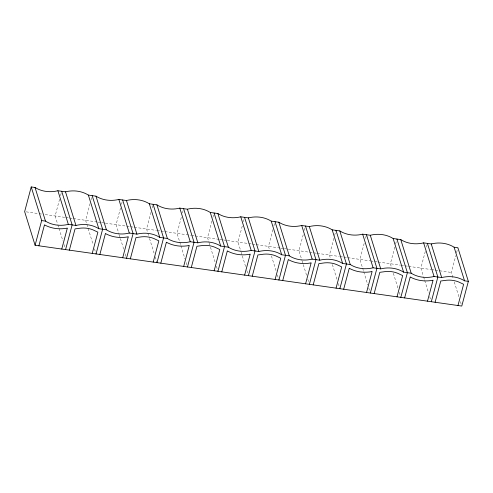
<?xml version="1.0" encoding="UTF-8"?>
<svg xmlns="http://www.w3.org/2000/svg" width="493" height="493" viewBox="0 0 493 493"><rect width="100%" height="100%" fill="white"/><g stroke="black" fill="none" stroke-linecap="round" stroke-linejoin="round"><path stroke-width="0.37" stroke-dasharray="2.46 1.85" d="M59.573 199.271L55.13 215.977L57.626 224.013M60.54 195.641L61.502 192.011M90.053 203.615L85.603 220.322L93.097 244.442M91.014 199.985L92.173 195.629M120.526 207.96L116.083 224.66L119.035 234.163M121.494 204.33L122.073 202.148M151.006 212.304L146.563 229.005L149.287 237.774M152.164 207.947L153.132 204.312M181.288 217.37L177.036 233.349L179.538 241.385M182.447 213.013L183.414 209.383M211.959 220.987L207.516 237.694L208.878 242.075M212.927 217.358L213.894 213.728M242.248 226.059L237.996 242.032L240.948 251.535M243.406 221.702L243.986 219.521M272.919 229.676L268.469 246.377L269.381 249.298M273.88 226.04L274.847 222.411M303.201 234.742L298.949 250.721L301.901 260.224M304.36 230.385L305.136 227.483M333.872 238.359L329.429 255.066L330.335 257.987M334.642 235.457L335.807 231.1M364.154 243.431L359.908 259.404L362.404 267.446M365.51 238.347L366.478 234.717M394.825 247.048L390.382 263.749L391.294 266.676M395.602 244.14L396.76 239.783M425.305 251.387L420.862 268.093L423.358 276.135M426.463 247.03L427.431 243.4M452.925 277.553L451.341 272.438L455.785 255.731M456.555 252.829L457.714 248.472M26.172 211.848L38.368 213.586M39.126 213.697L42.176 214.128M45.22 214.566L65.033 217.388M65.797 217.493L68.841 217.931M69.605 218.042L72.65 218.473M73.414 218.584L97.035 221.949M97.799 222.053L100.843 222.491M101.607 222.602L104.652 223.033M105.416 223.144L125.986 226.071M126.75 226.182L129.801 226.614M130.559 226.725L133.609 227.156M134.367 227.267L156.466 230.416M157.23 230.527L160.274 230.958M161.038 231.069L164.089 231.5M164.847 231.611L190.754 235.303M191.518 235.414L194.562 235.845M195.327 235.956L218.947 239.321M219.705 239.425L222.756 239.863M223.52 239.974L226.564 240.405M227.328 240.516L251.707 243.986M252.471 244.097L255.522 244.534M256.28 244.639L279.901 248.004M280.665 248.115L283.709 248.546M284.473 248.657L287.524 249.094M288.282 249.199L308.858 252.133M309.616 252.237L316.475 253.217M317.239 253.328L339.332 256.477M340.096 256.582L343.14 257.019M343.904 257.124L346.955 257.562M347.713 257.666L369.812 260.815M370.576 260.926L377.428 261.906M378.193 262.011L400.291 265.16M401.049 265.271L404.1 265.702M404.858 265.813L407.908 266.245M408.672 266.356L430.765 269.505M431.529 269.609L434.573 270.047M435.337 270.158L451.341 272.438M454.287 281.934L459.057 297.285M460.419 301.673L461.553 305.327M423.586 276.863L424.491 279.79M424.719 280.517L428.577 292.947M429.711 296.601L430.851 300.255M393.334 273.251L398.104 288.602M399.238 292.257L400.599 296.638M362.632 268.18L363.538 271.101M363.766 271.834L367.852 284.991M368.758 287.912L369.664 290.839M332.381 264.562L337.144 279.913M338.278 283.567L339.64 287.955M302.129 260.951L303.035 263.878M303.263 264.605L306.892 276.302M307.805 279.229L309.166 283.611M271.421 255.879L276.191 271.23M277.325 274.884L278.915 279.999M241.169 252.268L242.081 255.189M242.309 255.922L245.939 267.619M246.845 270.54L248.207 274.928M209.106 242.809L210.24 246.463M210.468 247.19L215.01 261.814M216.372 266.195L217.955 271.316M179.76 242.118L180.672 245.046M180.9 245.773L184.986 258.93M186.12 262.584L186.798 264.778M149.515 238.507L154.05 253.125M155.184 256.779L157.002 262.627M119.263 234.896L120.169 237.817M120.397 238.55L123.798 249.513M125.16 253.901L126.3 257.556M94.459 248.823L96.049 253.944M57.854 224.746L58.759 227.667M58.987 228.401L62.845 240.824M63.979 244.485L64.891 247.406"/><path stroke-width="0.74" d="M31.219 186.939L24.65 211.633L35.089 245.255L461.781 306.061L468.35 281.367L457.911 247.745L454.096 247.203A28.446 24.705 -17.3 0 0 431.239 243.943L423.623 242.858A28.446 24.705 -17.3 0 1 400.766 239.604L393.143 238.513A28.446 24.705 -17.3 0 0 370.286 235.26L362.663 234.175A28.446 24.705 -17.3 0 1 339.806 230.915L332.19 229.83A28.446 24.705 -17.3 0 0 309.327 226.57L301.71 225.486A28.446 24.705 -17.3 0 1 278.853 222.232L271.23 221.141A28.446 24.705 -17.3 0 0 248.373 217.888L240.757 216.803A28.446 24.705 -17.3 0 1 217.894 213.543L210.277 212.458A28.446 24.705 -17.3 0 0 187.42 209.198L179.797 208.114A28.446 24.705 -17.3 0 1 156.94 204.86L149.324 203.769A28.446 24.705 -17.3 0 0 126.461 200.515L118.844 199.431A28.446 24.705 -17.3 0 1 95.987 196.171L88.364 195.086A28.446 24.705 -17.3 0 0 65.507 191.826L57.891 190.742A28.446 24.705 -17.3 0 1 35.028 187.482L31.219 186.939L41.658 220.562L35.089 245.255M38.904 245.797L44.475 224.845L44.9 225.085A32.409 28.144 -17.3 0 0 66.814 228.21L67.338 228.099L61.761 249.057M65.569 249.6L72.138 224.907L61.699 191.284M69.377 250.142L75.028 228.9L78.424 228.444A24.484 21.261 -17.3 0 1 94.976 230.804L97.891 232.154L92.234 253.396M96.049 253.944L102.618 229.251L92.173 195.629M99.857 254.487L105.434 233.528L105.859 233.774A32.409 28.144 -17.3 0 0 127.767 236.899L128.291 236.788L122.714 257.74M126.522 258.283L133.092 233.596L122.652 199.973M130.337 258.825L135.988 237.583L139.383 237.133A24.484 21.261 -17.3 0 1 155.93 239.487L158.845 240.843L153.194 262.085M157.002 262.627L163.571 237.934L153.132 204.312M160.81 263.17L166.387 242.217L166.813 242.457A32.409 28.144 -17.3 0 0 188.727 245.582L189.244 245.471L183.673 266.43M187.482 266.972L194.051 242.279L183.606 208.656M191.29 267.514L196.941 246.272L200.337 245.816A24.484 21.261 -17.3 0 1 216.889 248.176L219.798 249.526L214.147 270.768M217.955 271.316L224.531 246.623L214.085 213.001M221.77 271.859L227.341 250.9L227.772 251.147A32.409 28.144 -17.3 0 0 249.68 254.271L250.204 254.16L244.627 275.112M248.435 275.655L255.004 250.968L244.565 217.345M252.243 276.197L257.901 254.955L261.29 254.505A24.484 21.261 -17.3 0 1 277.842 256.859L280.757 258.215L275.106 279.457M278.915 279.999L285.484 255.306L275.045 221.684M282.723 280.542L288.3 259.589L288.725 259.829A32.409 28.144 -17.3 0 0 310.639 262.954L311.157 262.843L305.58 283.802M309.394 284.344L315.964 259.651L305.518 226.028M313.203 284.886L318.854 263.644L322.249 263.188A24.484 21.261 -17.3 0 1 338.796 265.548L341.711 266.898L336.06 288.14M339.868 288.688L346.437 263.995L335.998 230.373M343.676 289.231L349.254 268.272L349.679 268.519A32.409 28.144 -17.3 0 0 371.593 271.643L372.11 271.532L366.539 292.485M370.348 293.027L376.917 268.34L366.478 234.717M374.156 293.569L379.807 272.327L383.203 271.877A24.484 21.261 -17.3 0 1 399.755 274.231L402.67 275.587L397.013 296.829M400.827 297.371L407.397 272.678L396.951 239.056M404.636 297.914L410.213 276.961L410.638 277.208A32.409 28.144 -17.3 0 0 432.546 280.326L433.07 280.215L427.493 301.174M431.301 301.716L437.87 277.023L427.431 243.4M435.109 302.258L440.767 281.016L444.156 280.56A24.484 21.261 -17.3 0 1 460.709 282.92L463.623 284.27L457.972 305.518M41.658 220.562L45.473 221.111A28.446 24.705 -17.3 0 0 68.33 224.364L75.947 225.449A28.446 24.705 -17.3 0 1 98.81 228.709L106.426 229.793A28.446 24.705 -17.3 0 0 129.283 233.053L136.906 234.138A28.446 24.705 -17.3 0 1 159.763 237.392L167.38 238.483A28.446 24.705 -17.3 0 0 190.243 241.736L197.859 242.821A28.446 24.705 -17.3 0 1 220.716 246.081L228.339 247.166A28.446 24.705 -17.3 0 0 251.196 250.426L258.813 251.51A28.446 24.705 -17.3 0 1 281.676 254.764L289.292 255.855A28.446 24.705 -17.3 0 0 312.149 259.108L319.772 260.193A28.446 24.705 -17.3 0 1 342.629 263.453L350.246 264.538A28.446 24.705 -17.3 0 0 373.109 267.798L380.725 268.882A28.446 24.705 -17.3 0 1 403.582 272.136L411.205 273.227A28.446 24.705 -17.3 0 0 434.062 276.481L441.685 277.565A28.446 24.705 -17.3 0 1 464.542 280.825L468.35 281.367M454.096 247.203L464.542 280.825M431.239 243.943L441.685 277.565M423.623 242.858L434.062 276.481M400.766 239.604L411.205 273.227M393.143 238.513L403.582 272.136M370.286 235.26L380.725 268.882M362.663 234.175L373.109 267.798M339.806 230.915L350.246 264.538M332.19 229.83L342.629 263.453M309.327 226.57L319.772 260.193M301.71 225.486L312.149 259.108M278.853 222.232L289.292 255.855M271.23 221.141L281.676 254.764M248.373 217.888L258.813 251.51M240.757 216.803L251.196 250.426M217.894 213.543L228.339 247.166M210.277 212.458L220.716 246.081M187.42 209.198L197.859 242.821M179.797 208.114L190.243 241.736M156.94 204.86L167.38 238.483M149.324 203.769L159.763 237.392M126.461 200.515L136.906 234.138M118.844 199.431L129.283 233.053M95.987 196.171L106.426 229.793M88.364 195.086L98.81 228.709M65.507 191.826L75.947 225.449M57.891 190.742L68.33 224.364M35.028 187.482L45.473 221.111"/></g></svg>
